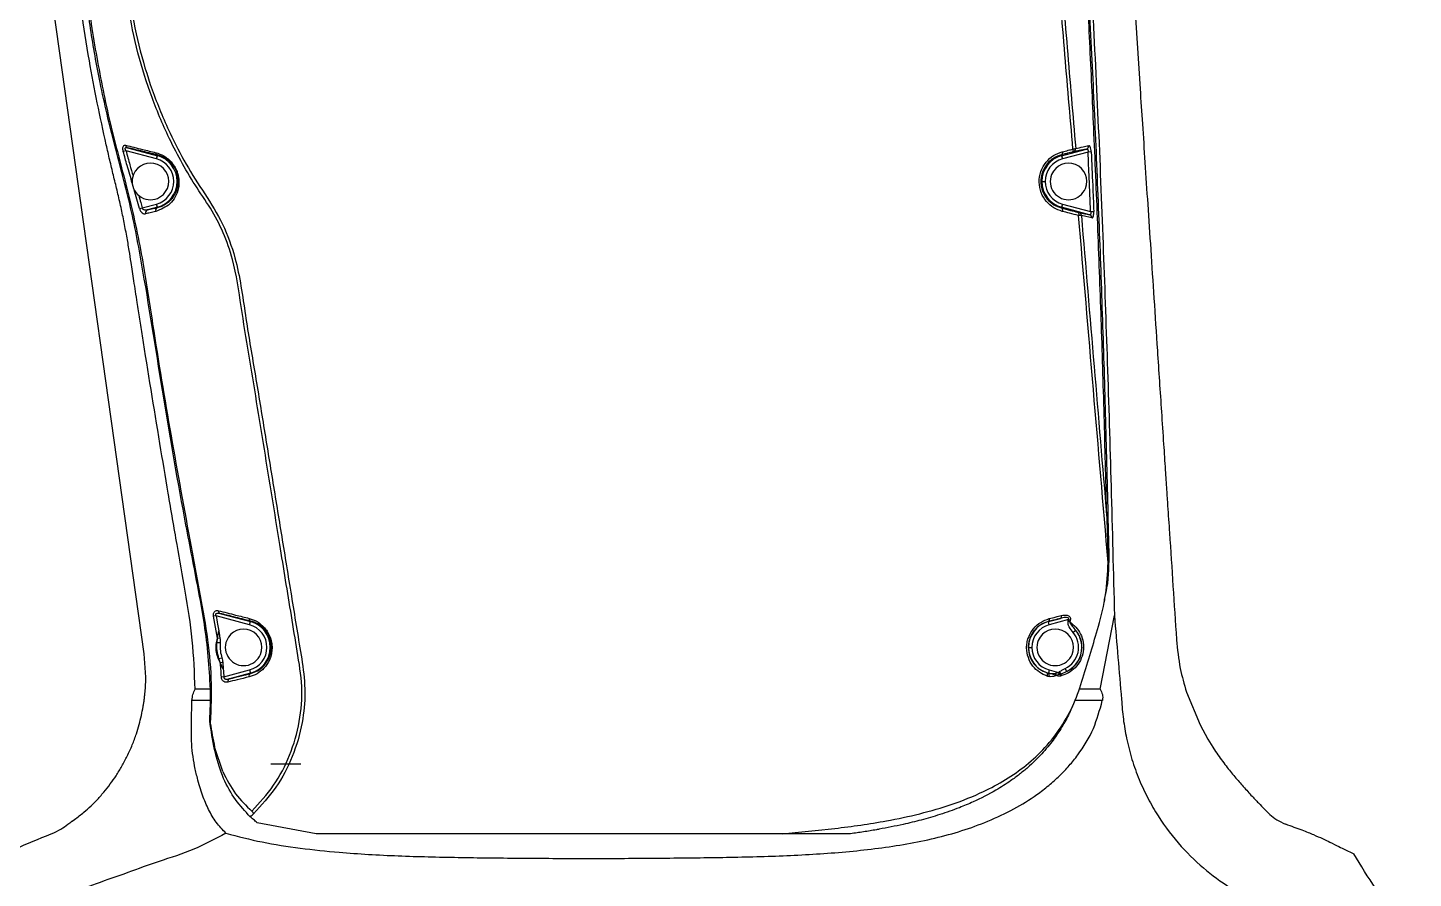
# Model space of a CAD drawing. Header units: millimetres. Extents: x -13464 to 9471, y -517 to 17126.
# Drawn here: x 6704.9 to 6913.2, y 710.4 to 838.1 of the extents above; entities that cross this region are included whole.
import ezdxf

# ---------------------------------------------------------------- set-up
doc = ezdxf.new("R2010")
doc.units = ezdxf.units.MM

msp = doc.modelspace()

# ---------------------------------------------------------------- linework, layer by layer
at = {"color": 7, "linetype": 'Continuous', "lineweight": 25}
for p, q in [((6870.19, 857.7), (6872.1, 828.96)), ((6722.39, 744.06), (6708.81, 840.73)), ((6719.67, 819.66), (6719.25, 819.55)), ((6724.25, 818.43), (6719.67, 819.66)), ((6719.89, 820.12), (6724.38, 818.92)), ((6724.25, 818.43), (6724.38, 818.92)), ((6724.41, 819.03), (6724.38, 818.92)), ((6860.27, 819.04), (6860.31, 818.92)), ((6860.31, 818.92), (6864.04, 819.92)), ((6860.31, 818.92), (6860.44, 818.43)), ((6864.28, 819.46), (6860.44, 818.43)), ((6864.75, 819.48), (6864.28, 819.46)), ((6857.34, 815.05), (6857.18, 815.05)), ((6857.34, 815.05), (6857.84, 815.05)), ((6721.69, 810.97), (6720.91, 813.77)), ((6721.69, 810.97), (6722.09, 811.08)), ((6722.09, 811.08), (6724.25, 811.66)), ((6724.38, 811.17), (6722.88, 810.77)), ((6724.38, 811.17), (6724.25, 811.66)), ((6724.39, 811.14), (6724.38, 811.17)), ((6860.28, 811.06), (6860.31, 811.17)), ((6860.44, 811.66), (6860.31, 811.17)), ((6864.5, 810.05), (6860.31, 811.17)), ((6860.44, 811.66), (6864.66, 810.52)), ((6864.66, 810.52), (6865.13, 810.54)), ((6866.73, 751.88), (6866.79, 752.25)), ((6733.79, 750.15), (6738.38, 748.92)), ((6866.09, 738.75), (6868.24, 749.83)), ((6733.2, 749.79), (6732.84, 749.72)), ((6733.41, 746.42), (6732.84, 749.72)), ((6738.25, 748.43), (6733.2, 749.79)), ((6738.25, 748.43), (6738.38, 748.92)), ((6738.4, 749), (6738.38, 748.92)), ((6858.3, 748.94), (6858.31, 748.92)), ((6858.31, 748.92), (6860.12, 749.4)), ((6858.44, 748.43), (6858.31, 748.92)), ((6861.33, 749.21), (6858.44, 748.43)), ((6861.54, 748.86), (6861.27, 748.92)), ((6861.61, 749.15), (6861.33, 749.21)), ((6733.36, 745.8), (6733.41, 746.42)), ((6733.36, 745.8), (6733.8, 745.8)), ((6733.41, 746.42), (6733.61, 747.54)), ((6733.41, 746.42), (6733.77, 746.48)), ((6862.44, 747.59), (6862.05, 747.27)), ((6877.58, 746.23), (6877.58, 746.19)), ((6722.64, 740.59), (6722.39, 744.06)), ((6855.34, 745.05), (6855.29, 745.05)), ((6855.34, 745.05), (6855.84, 745.05)), ((6863.35, 745.05), (6863.37, 745.05)), ((6733.64, 743.39), (6734.07, 743.5)), ((6733.84, 742.77), (6733.64, 743.39)), ((6733.84, 742.77), (6734.2, 742.8)), ((6734.29, 741.75), (6733.84, 742.77)), ((6734.36, 740.61), (6738.25, 741.66)), ((6738.25, 741.66), (6738.38, 741.17)), ((6858.44, 741.66), (6858.31, 741.18)), ((6858.44, 741.66), (6859.82, 741.29)), ((6861.07, 741.43), (6860.85, 741.88)), ((6734.36, 740.61), (6734, 740.59)), ((6738.38, 741.17), (6735.22, 740.33)), ((6738.4, 741.12), (6738.38, 741.17)), ((6858.31, 741.18), (6858.36, 741.17)), ((6860.04, 740.97), (6859.51, 740.85)), ((6860.04, 740.97), (6859.82, 741.29)), ((6860.18, 741.02), (6859.94, 741.37)), ((6860.23, 741.04), (6859.98, 741.4)), ((6860.18, 741.02), (6860.04, 740.97)), ((6861.07, 741.43), (6860.23, 741.04)), ((6732.5, 738.75), (6730.06, 738.75)), ((6866.09, 738.75), (6862.92, 738.75)), ((6879.08, 738.32), (6881.12, 733.39)), ((6732.31, 737.09), (6729.58, 737.09)), ((6732.31, 737.05), (6729.58, 737.05)), ((6866.42, 737.05), (6862.31, 737.05)), ((6866.43, 737.09), (6862.33, 737.09)), ((6881.12, 733.39), (6882.28, 731.27)), ((6882.28, 731.27), (6883.03, 730.05)), ((6732.99, 730.09), (6732.99, 730.09)), ((6734.2, 726.38), (6732.99, 730.09)), ((6732.99, 730.09), (6732.99, 730.09)), ((6883.03, 730.05), (6883.45, 729.42)), ((6711.54, 718.92), (6711.58, 718.94)), ((6711.58, 718.94), (6711.92, 719.19)), ((6738.35, 719.6), (6738.03, 719.91)), ((6748.24, 717.05), (6739.4, 718.7)), ((6708.4, 717.03), (6708.57, 717.1))]:
    msp.add_line(p, q, dxfattribs=at)
at = {"color": 7, "linetype": 'Continuous', "lineweight": 25, "flags": 128}
for points in [[(6860.41, 819.5), (6860.42, 819.42), (6860.42, 819.34), (6860.41, 819.26), (6860.4, 819.19), (6860.38, 819.14), (6860.35, 819.09), (6860.31, 819.06), (6860.27, 819.04)], [(6862.01, 819.91), (6862.01, 819.83), (6862.02, 819.75), (6862.01, 819.67), (6861.99, 819.6), (6861.97, 819.55), (6861.94, 819.5), (6861.91, 819.47), (6861.87, 819.45)], [(6860.28, 811.06), (6860.32, 811.04), (6860.36, 811), (6860.39, 810.95), (6860.41, 810.88), (6860.43, 810.81), (6860.43, 810.73), (6860.43, 810.64), (6860.41, 810.55)], [(6862.71, 810.44), (6862.76, 810.42), (6862.8, 810.38), (6862.83, 810.33), (6862.85, 810.26), (6862.87, 810.19), (6862.87, 810.1), (6862.87, 810.02), (6862.85, 809.93)], [(6864.85, 809.58), (6863.96, 809.77), (6863.27, 809.92)], [(6860.26, 749.82), (6860.26, 749.75), (6860.26, 749.67), (6860.25, 749.6), (6860.24, 749.54), (6860.22, 749.49), (6860.19, 749.45), (6860.15, 749.42), (6860.12, 749.4)], [(6858.44, 749.36), (6858.44, 749.28), (6858.44, 749.21), (6858.43, 749.14), (6858.42, 749.08), (6858.4, 749.03), (6858.37, 748.98), (6858.34, 748.95), (6858.3, 748.94)], [(6861.27, 748.92), (6861.29, 749.01), (6861.31, 749.09)], [(6861.31, 749.09), (6861.32, 749.16), (6861.33, 749.21)], [(6858.15, 740.72), (6858.18, 740.81), (6858.19, 740.9), (6858.19, 740.98), (6858.18, 741.06), (6858.16, 741.13), (6858.13, 741.18), (6858.1, 741.22), (6858.05, 741.25)], [(6866.42, 737.05), (6866.43, 737.07), (6866.43, 737.09)]]:
    msp.add_lwpolyline(points, dxfattribs=at)
at = {"color": 7, "linetype": 'Continuous', "lineweight": 25}
for centre, radius, start, end in [((6720.02, 820.52), 0.423, 184.2155, 251.4234), ((6724.54, 819.43), 0.416, 187.5431, 251.7351), ((6723.34, 815.05), 4.01, 285, 75), ((6861.34, 815.05), 4.01, 105, 180), ((6861.93, 819.96), 0.484, 286.561, 4.977), ((6863.9, 820.38), 0.484, 286.5623, 4.7682), ((6723.34, 815.05), 2.75, 337.4773, 157.4773), ((6723.34, 815.05), 3.51, 285, 75), ((6861.34, 815.05), 3.51, 105, 180), ((6861.34, 815.05), 2.75, 337.4773, 157.4773), ((6723.34, 815.05), 2.75, 157.4773, 337.4773), ((6861.34, 815.05), 4.01, 180, 255), ((6861.34, 815.05), 3.51, 180, 255), ((6861.34, 815.05), 2.75, 157.4773, 337.4773), ((6723.05, 810.34), 0.466, 111.9618, 199.1316), ((6724.57, 810.7), 0.469, 111.8869, 200.0783), ((6862.79, 809.92), 0.481, 359.9635, 73.6058), ((6864.37, 809.59), 0.481, 359.7949, 73.5973), ((6733.95, 750.51), 0.397, 173.5464, 247.0199), ((6737.34, 745.05), 2.75, 337.4773, 157.4773), ((6738.56, 749.37), 0.398, 174.7028, 247.5467), ((6737.34, 745.05), 3.51, 285, 75), ((6737.34, 745.05), 4.01, 285, 75), ((6859.34, 745.05), 4.01, 105, 180), ((6859.34, 745.05), 3.51, 105, 180), ((6859.34, 745.05), 2.75, 337.4773, 157.4773), ((6737.34, 745.05), 2.75, 157.4773, 337.4773), ((6859.34, 745.05), 2.75, 157.4773, 337.4773), ((6859.34, 745.05), 3.51, 295.4539, 39.4429), ((6859.34, 745.05), 4.01, 0, 39.4429), ((6859.34, 745.05), 4.01, 180, 251.1782), ((6859.34, 745.05), 3.51, 180, 255), ((6859.34, 745.05), 4.01, 295.4539, 0), ((6735.4, 739.94), 0.427, 115.2955, 195.3142), ((6738.58, 740.72), 0.433, 115.1026, 196.002), ((6857.91, 740.79), 0.558, 344.9092, 44.1829), ((6858.44, 740.37), 1.17, 24.152, 42.3181), ((6860.81, 740.79), 0.673, 160.2861, 184.8205), ((6860.84, 740.84), 0.64, 161.5013, 187.9345)]:
    msp.add_arc(centre, radius, start, end, dxfattribs=at)
for points, knots in [([(6730.06, 738.75), (6729.96, 741.22), (6729.77, 746.16), (6728.59, 753.39), (6727.28, 760.73), (6726.02, 768.12), (6724.27, 778.58), (6722.85, 787.3), (6721.74, 794.37), (6721.31, 797.12), (6720.87, 799.96), (6720.47, 802.56), (6720.13, 804.8), (6719.77, 806.89), (6719.34, 809.14), (6718.86, 811.44), (6718.33, 813.72), (6717.76, 815.99), (6717.22, 818.27), (6716.39, 821.88), (6715.32, 826.85), (6714.06, 833.6), (6712.89, 840.77), (6712.2, 848.37), (6712.23, 856.73), (6713.18, 865.81), (6715.37, 875.47), (6718.73, 884.8), (6723.23, 893.61), (6728.84, 901.79), (6735.47, 909.15), (6742.99, 915.6), (6751.3, 921.04), (6759.57, 925.02), (6767.53, 927.79), (6774.85, 929.54), (6782.14, 930.61), (6786.95, 930.74), (6789.34, 930.81)], [0, 0, 0, 0, 0.031211, 0.062511, 0.092378, 0.125381, 0.157311, 0.226341, 0.237037, 0.247692, 0.261557, 0.273352, 0.280911, 0.2902, 0.30009, 0.309881, 0.319898, 0.329603, 0.3395, 0.34943, 0.376516, 0.403688, 0.436118, 0.468373, 0.499903, 0.541687, 0.583434, 0.624773, 0.666569, 0.708173, 0.749659, 0.791361, 0.833084, 0.874778, 0.907003, 0.939315, 0.969728, 1, 1, 1, 1]), ([(6732.32, 739.46), (6732.23, 741.07), (6731.95, 745.91), (6730.54, 753.89), (6728.03, 766.56), (6725.28, 782.47), (6722.82, 798.41), (6720.5, 811.12), (6717.9, 820.45), (6715.8, 829.41), (6714.26, 837.99), (6713.34, 845.82), (6713.16, 853.34), (6713.58, 860.43), (6714.56, 867.4), (6716.24, 874.81), (6718.84, 882.62), (6722.55, 890.64), (6726.74, 897.51), (6731.14, 903.27), (6735.43, 907.99), (6740.07, 912.29), (6745.57, 916.59), (6752.09, 920.73), (6759.67, 924.43), (6766.88, 927.01), (6773.54, 928.69), (6779.59, 929.74), (6785.75, 930.25), (6789.91, 930.27), (6791.99, 930.29)], [0, 0, 0, 0, 0.020301, 0.060961, 0.101666, 0.182834, 0.264002, 0.304616, 0.345211, 0.385788, 0.420347, 0.45488, 0.484869, 0.51486, 0.5441, 0.573338, 0.610308, 0.647393, 0.68435, 0.711343, 0.738335, 0.764568, 0.790801, 0.826076, 0.861464, 0.896743, 0.922238, 0.947734, 0.973857, 1, 1, 1, 1]), ([(6789.34, 930.07), (6786.01, 929.94), (6779.34, 929.68), (6769.49, 927.63), (6760.79, 924.69), (6753.24, 921.1), (6746.82, 917.2), (6740.81, 912.68), (6734.66, 907.02), (6728.68, 900.03), (6723.24, 891.6), (6718.95, 882.52), (6715.87, 872.96), (6713.98, 863.1), (6713.26, 853.07), (6713.71, 843.02), (6715.31, 833.07), (6717.32, 823.19), (6720.04, 813.46), (6722.19, 803.58), (6724.78, 785.72), (6727.81, 769.09), (6730.64, 753.59), (6731.89, 747.03), (6732.6, 740.36), (6732.42, 735.9), (6732.33, 733.67)], [0, 0, 0, 0, 0.041494, 0.082832, 0.124511, 0.155509, 0.186529, 0.217764, 0.248929, 0.290219, 0.331852, 0.37326, 0.41473, 0.456411, 0.497813, 0.539489, 0.581225, 0.622974, 0.664831, 0.706735, 0.748604, 0.889255, 0.916889, 0.944541, 0.972297, 1, 1, 1, 1]), ([(6789.34, 930.81), (6792.39, 930.7), (6798.56, 930.48), (6807.76, 928.7), (6816.72, 925.85), (6825.23, 921.88), (6833.14, 916.91), (6840.35, 910.97), (6846.75, 904.19), (6852.25, 896.64), (6856.75, 888.46), (6860.22, 879.79), (6862.67, 870.78), (6864.46, 858.45), (6864.82, 842.89), (6865.81, 824.29), (6866.53, 805.93), (6867.19, 787.58), (6867.76, 768.96), (6868.08, 756.29), (6868.24, 749.83)], [0, 0, 0, 0, 0.0408848, 0.0826816, 0.1252499, 0.1667503, 0.208404, 0.2501737, 0.2916965, 0.333263, 0.375114, 0.4166323, 0.4583049, 0.5001477, 0.5833843, 0.6669249, 0.7500584, 0.8299835, 0.9132968, 1, 1, 1, 1]), ([(6791.99, 930.28), (6794.18, 930.14), (6798.55, 929.87), (6805.05, 928.74), (6811.43, 927.07), (6818.33, 924.58), (6825.6, 921.07), (6833.01, 916.32), (6839.78, 910.72), (6845.84, 904.36), (6851.09, 897.3), (6855.45, 889.67), (6858.91, 881.6), (6861.45, 873.18), (6863.48, 862.48), (6864, 849.38), (6864.82, 834.39), (6865.49, 819.38), (6866.09, 804.5), (6866.6, 789.51), (6867.04, 774.5), (6867.27, 764.49), (6867.38, 759.48)], [0, 0, 0, 0, 0.031265, 0.062445, 0.09377, 0.125244, 0.166817, 0.208551, 0.250402, 0.291874, 0.333513, 0.375399, 0.416917, 0.458494, 0.500478, 0.571825, 0.644945, 0.714657, 0.785918, 0.857248, 0.928557, 1, 1, 1, 1]), ([(6867.08, 764.75), (6866.97, 769.48), (6866.74, 779.05), (6866.3, 793.37), (6865.78, 807.81), (6865.29, 819.52), (6864.89, 828.65), (6864.58, 835.05), (6864.28, 841.43), (6864, 846.92), (6863.73, 851.68), (6863.51, 855.64), (6863.3, 859.65), (6862.9, 863.57), (6862.36, 867.25), (6861.69, 870.73), (6860.88, 874.19), (6859.9, 877.66), (6858.8, 880.97), (6857.57, 884.2), (6856.05, 887.71), (6853.83, 892.18), (6850.9, 897.1), (6847.17, 902.3), (6843.08, 907.06), (6838.02, 912.01), (6831.92, 916.87), (6824.68, 921.36), (6818.41, 924.3), (6813.49, 926.13), (6810.02, 927.23), (6806.46, 928.17), (6802.87, 928.93), (6799.31, 929.49), (6795.7, 929.9), (6793.27, 930.03), (6791.99, 930.1)], [0, 0, 0, 0, 0.069316, 0.140087, 0.209826, 0.280829, 0.311578, 0.343758, 0.374494, 0.40517, 0.424191, 0.444297, 0.463219, 0.483037, 0.501941, 0.517652, 0.534978, 0.553894, 0.570487, 0.585908, 0.604526, 0.626424, 0.658949, 0.688298, 0.719957, 0.750723, 0.791812, 0.83388, 0.875225, 0.89294, 0.910694, 0.928455, 0.946788, 0.964423, 0.981179, 1, 1, 1, 1]), ([(6738.58, 720.45), (6739.72, 721.69), (6741.99, 724.16), (6744.42, 728.79), (6745.88, 733.84), (6746.3, 739.18), (6745.38, 744.49), (6744.53, 749.81), (6743.65, 755.17), (6742.69, 761.11), (6741.63, 767.66), (6740.46, 774.8), (6739.3, 781.95), (6738.15, 789.1), (6736.93, 796.22), (6736.1, 802.43), (6734.36, 807.37), (6732.41, 811.1), (6729.99, 814.49), (6727.86, 818.15), (6725.51, 822.76), (6723.17, 828.42), (6721.13, 835.21), (6719.79, 842.2), (6719.15, 849.3), (6719.23, 856.43), (6720.03, 863.52), (6721.56, 870.46), (6723.71, 877.22), (6725.69, 881.45), (6726.67, 883.57)], [0, 0, 0, 0, 0.031328, 0.062434, 0.093536, 0.124619, 0.15579, 0.187378, 0.21897, 0.250563, 0.292685, 0.334807, 0.376929, 0.419056, 0.461192, 0.503036, 0.527793, 0.552177, 0.577093, 0.602233, 0.62731, 0.668941, 0.710277, 0.75175, 0.793336, 0.834541, 0.875862, 0.917506, 0.958764, 1, 1, 1, 1]), ([(6727.14, 883.48), (6726.14, 881.38), (6724.15, 877.2), (6721.98, 870.51), (6720.43, 863.62), (6719.6, 856.58), (6719.51, 849.5), (6720.14, 842.44), (6721.48, 835.5), (6723.5, 828.75), (6725.97, 822.81), (6728.63, 817.6), (6731.5, 813.2), (6734.33, 808.7), (6736.57, 802.55), (6737.55, 794.96), (6739.04, 786.38), (6740.43, 777.79), (6741.84, 769.2), (6743.02, 761.99), (6743.97, 756.16), (6744.7, 751.69), (6745.41, 747.22), (6746.2, 742.77), (6746.71, 738.25), (6746.23, 733.45), (6744.81, 728.58), (6742.33, 723.86), (6740.01, 721.33), (6738.84, 720.06)], [0, 0, 0, 0, 0.040857, 0.081738, 0.123011, 0.163968, 0.204803, 0.246014, 0.287127, 0.328095, 0.369364, 0.400446, 0.431644, 0.46276, 0.494176, 0.544752, 0.595284, 0.645804, 0.696317, 0.746827, 0.773134, 0.799439, 0.825741, 0.85204, 0.878354, 0.904775, 0.936451, 0.968121, 1, 1, 1, 1]), ([(6862.01, 819.91), (6861.79, 822.43), (6861.36, 827.46), (6860.72, 835.02), (6860.09, 842.59), (6859.44, 850.17), (6858.88, 857.76), (6857.92, 865.3), (6856.1, 872.63), (6854.27, 877.25), (6853.35, 879.56)], [0, 0, 0, 0, 0.125354, 0.25068, 0.375982, 0.501293, 0.626635, 0.751983, 0.876229, 1, 1, 1, 1]), ([(6853.75, 879.82), (6854.67, 877.49), (6856.5, 872.82), (6858.33, 865.42), (6859.29, 857.84), (6859.85, 850.23), (6860.51, 842.66), (6861.14, 835.1), (6861.78, 827.55), (6862.2, 822.52), (6862.42, 820)], [0, 0, 0, 0, 0.1245614, 0.2496142, 0.3757341, 0.5006272, 0.6254603, 0.7502769, 0.8751222, 1, 1, 1, 1]), ([(6872.1, 828.96), (6872.21, 827.2), (6872.46, 823.52), (6872.84, 817.75), (6873.25, 811.45), (6873.71, 804.64), (6874.19, 797.31), (6874.73, 789.19), (6875.21, 781.89), (6875.61, 775.9), (6875.87, 771.99), (6876.07, 768.91), (6876.28, 765.76), (6876.78, 758.26), (6877.22, 751.56), (6877.58, 746.23)], [0, 0, 0, 0, 0.063614, 0.13347, 0.209569, 0.29191, 0.380493, 0.475318, 0.586615, 0.645182, 0.69241, 0.728297, 0.757118, 0.806395, 1, 1, 1, 1]), ([(6719.25, 819.55), (6719.23, 819.65), (6719.18, 819.85), (6719.19, 820.14), (6719.26, 820.38), (6719.41, 820.51), (6719.53, 820.5), (6719.6, 820.49)], [0, 0, 0, 0, 0.186852, 0.37289, 0.558725, 0.77896, 1, 1, 1, 1]), ([(6720.61, 814.77), (6720.35, 815.66), (6719.88, 817.25), (6719.44, 818.85), (6719.25, 819.55)], [0, 0, 0, 0, 0.560001, 1, 1, 1, 1]), ([(6719.67, 819.66), (6719.64, 819.7), (6719.6, 819.77), (6719.55, 819.88), (6719.54, 819.97), (6719.55, 820.02), (6719.56, 820.07), (6719.61, 820.12), (6719.72, 820.15), (6719.82, 820.13), (6719.89, 820.12)], [0, 0, 0, 0, 0.142988, 0.262655, 0.377153, 0.430759, 0.483945, 0.593039, 0.720007, 1, 1, 1, 1]), ([(6719.6, 820.49), (6720.44, 820.28), (6721.95, 819.91), (6723.47, 819.54), (6724.13, 819.37)], [0, 0, 0, 0, 0.56, 1, 1, 1, 1]), ([(6719.67, 819.66), (6719.86, 818.95), (6720.2, 817.69), (6720.56, 816.43), (6720.72, 815.87)], [0, 0, 0, 0, 0.560001, 1, 1, 1, 1]), ([(6724.41, 819.03), (6723.57, 819.24), (6722.06, 819.6), (6720.55, 819.96), (6719.89, 820.12)], [0, 0, 0, 0, 0.56, 1, 1, 1, 1]), ([(6724.13, 819.37), (6724.53, 819.25), (6725.13, 819.05), (6725.98, 818.47), (6726.51, 817.95), (6726.91, 817.4), (6727.17, 816.93), (6727.39, 816.41), (6727.58, 815.72), (6727.66, 814.9), (6727.54, 813.79), (6727.11, 812.68), (6726.04, 811.29), (6724.89, 810.84), (6724.13, 810.54)], [0, 0, 0, 0, 0.125129, 0.188281, 0.251407, 0.282967, 0.314684, 0.346438, 0.37811, 0.440963, 0.503524, 0.627834, 0.752004, 1, 1, 1, 1]), ([(6724.39, 811.14), (6724.4, 811.14), (6724.5, 811.16), (6724.77, 811.24), (6725.19, 811.4), (6725.63, 811.65), (6725.99, 811.91), (6726.36, 812.23), (6726.73, 812.66), (6727.07, 813.21), (6727.3, 813.73), (6727.47, 814.32), (6727.54, 814.9), (6727.51, 815.47), (6727.45, 815.9), (6727.34, 816.36), (6727.15, 816.83), (6726.9, 817.28), (6726.55, 817.77), (6726.17, 818.14), (6725.79, 818.43), (6725.21, 818.79), (6724.76, 818.93), (6724.41, 819.03)], [0, 0, 0, 0, 0.003859, 0.035616, 0.097674, 0.161018, 0.208788, 0.249231, 0.327847, 0.395643, 0.45266, 0.498987, 0.568272, 0.597751, 0.624276, 0.655671, 0.685862, 0.716675, 0.749834, 0.806061, 0.838965, 0.875326, 1, 1, 1, 1]), ([(6860.41, 810.55), (6859.97, 810.7), (6859.09, 811.01), (6857.97, 811.99), (6857.16, 813.32), (6856.83, 814.93), (6857.1, 816.58), (6857.9, 817.99), (6859.05, 819.02), (6859.96, 819.34), (6860.41, 819.5)], [0, 0, 0, 0, 0.124372, 0.249389, 0.374269, 0.498961, 0.623822, 0.749047, 0.874513, 1, 1, 1, 1]), ([(6860.27, 819.04), (6859.88, 818.9), (6859.1, 818.63), (6858.08, 817.74), (6857.48, 816.71), (6857.22, 815.77), (6857.19, 815.29), (6857.18, 815.05)], [0, 0, 0, 0, 0.250137, 0.500235, 0.749848, 0.8754, 1, 1, 1, 1]), ([(6861.87, 819.45), (6861.57, 819.37), (6861.04, 819.24), (6860.51, 819.1), (6860.27, 819.04)], [0, 0, 0, 0, 0.559999, 1, 1, 1, 1]), ([(6860.41, 819.5), (6860.71, 819.58), (6861.24, 819.71), (6861.77, 819.85), (6862.01, 819.91)], [0, 0, 0, 0, 0.56, 1, 1, 1, 1]), ([(6862.07, 819.5), (6862.05, 819.49), (6862, 819.48), (6861.91, 819.46), (6861.87, 819.45)], [0, 0, 0, 0, 0.559071, 1, 1, 1, 1]), ([(6862.01, 819.91), (6862.1, 819.93), (6862.28, 819.97), (6862.37, 819.99), (6862.42, 820)], [0, 0, 0, 0, 0.49981, 1, 1, 1, 1]), ([(6864.04, 819.92), (6863.67, 819.84), (6863.02, 819.7), (6862.36, 819.56), (6862.07, 819.5)], [0, 0, 0, 0, 0.56, 1, 1, 1, 1]), ([(6862.42, 820), (6862.78, 820.08), (6863.44, 820.22), (6864.1, 820.36), (6864.38, 820.42)], [0, 0, 0, 0, 0.56, 1, 1, 1, 1]), ([(6864.04, 819.92), (6864.08, 819.92), (6864.14, 819.93), (6864.2, 819.88), (6864.24, 819.82), (6864.27, 819.75), (6864.29, 819.66), (6864.29, 819.57), (6864.28, 819.5), (6864.28, 819.46)], [0, 0, 0, 0, 0.264558, 0.393034, 0.51279, 0.632802, 0.752459, 0.872136, 1, 1, 1, 1]), ([(6864.66, 810.52), (6864.59, 812.19), (6864.47, 815.17), (6864.34, 818.15), (6864.28, 819.46)], [0, 0, 0, 0, 0.56, 1, 1, 1, 1]), ([(6864.75, 819.48), (6864.74, 819.63), (6864.72, 819.93), (6864.61, 820.24), (6864.5, 820.41), (6864.42, 820.42), (6864.38, 820.42)], [0, 0, 0, 0, 0.280093, 0.559122, 0.77941, 1, 1, 1, 1]), ([(6864.75, 819.48), (6864.83, 817.82), (6864.96, 814.84), (6865.08, 811.86), (6865.13, 810.54)], [0, 0, 0, 0, 0.56, 1, 1, 1, 1]), ([(6857.18, 815.05), (6857.19, 814.8), (6857.22, 814.3), (6857.49, 813.36), (6858.1, 812.35), (6859.1, 811.47), (6859.89, 811.2), (6860.28, 811.06)], [0, 0, 0, 0, 0.123206, 0.2507448, 0.5006204, 0.7509074, 1, 1, 1, 1]), ([(6721.59, 812.93), (6721.69, 812.58), (6721.86, 811.97), (6722.02, 811.35), (6722.09, 811.08)], [0, 0, 0, 0, 0.55996, 1, 1, 1, 1]), ([(6721.69, 810.97), (6721.72, 810.91), (6721.76, 810.77), (6721.86, 810.59), (6721.97, 810.43), (6722.14, 810.28), (6722.36, 810.16), (6722.53, 810.18), (6722.61, 810.19)], [0, 0, 0, 0, 0.124899, 0.249672, 0.375241, 0.501012, 0.750654, 1, 1, 1, 1]), ([(6722.88, 810.77), (6722.8, 810.76), (6722.64, 810.73), (6722.44, 810.76), (6722.29, 810.82), (6722.2, 810.89), (6722.13, 810.97), (6722.1, 811.04), (6722.09, 811.08)], [0, 0, 0, 0, 0.2821487, 0.5503148, 0.6803771, 0.7915014, 0.9000857, 1, 1, 1, 1]), ([(6724.13, 810.54), (6723.85, 810.47), (6723.34, 810.36), (6722.84, 810.24), (6722.61, 810.19)], [0, 0, 0, 0, 0.56, 1, 1, 1, 1]), ([(6722.88, 810.77), (6723.16, 810.84), (6723.67, 810.96), (6724.17, 811.08), (6724.39, 811.14)], [0, 0, 0, 0, 0.56, 1, 1, 1, 1]), ([(6860.28, 811.06), (6860.73, 810.94), (6861.55, 810.73), (6862.36, 810.53), (6862.71, 810.44)], [0, 0, 0, 0, 0.559998, 1, 1, 1, 1]), ([(6862.85, 809.93), (6862.4, 810.04), (6861.59, 810.25), (6860.77, 810.46), (6860.41, 810.55)], [0, 0, 0, 0, 0.559999, 1, 1, 1, 1]), ([(6862.71, 810.44), (6862.76, 810.42), (6862.86, 810.4), (6862.9, 810.39), (6862.92, 810.39)], [0, 0, 0, 0, 0.559592, 1, 1, 1, 1]), ([(6862.92, 810.39), (6863.22, 810.32), (6863.75, 810.21), (6864.27, 810.1), (6864.5, 810.05)], [0, 0, 0, 0, 0.56, 1, 1, 1, 1]), ([(6864.66, 810.52), (6864.67, 810.49), (6864.69, 810.42), (6864.7, 810.32), (6864.7, 810.23), (6864.69, 810.15), (6864.66, 810.09), (6864.62, 810.06), (6864.56, 810.04), (6864.52, 810.05), (6864.5, 810.05)], [0, 0, 0, 0, 0.134626, 0.256742, 0.37879, 0.496584, 0.614579, 0.738786, 0.862562, 1, 1, 1, 1]), ([(6864.85, 809.58), (6864.9, 809.59), (6864.99, 809.61), (6865.09, 809.86), (6865.14, 810.2), (6865.13, 810.43), (6865.13, 810.54)], [0, 0, 0, 0, 0.2801879, 0.559183, 0.7793436, 1, 1, 1, 1]), ([(6867.29, 757.81), (6866.56, 766.45), (6865.08, 783.73), (6863.6, 801.19), (6862.85, 809.93)], [0, 0, 0, 0, 0.499844, 1, 1, 1, 1]), ([(6863.27, 809.92), (6863.23, 809.92), (6863.14, 809.91), (6862.96, 809.92), (6862.85, 809.93)], [0, 0, 0, 0, 0.438754, 1, 1, 1, 1]), ([(6863.27, 809.92), (6863.91, 802.36), (6865.19, 787.24), (6866.45, 772.24), (6867.08, 764.75)], [0, 0, 0, 0, 0.500098, 1, 1, 1, 1]), ([(6867.08, 764.75), (6867.11, 763.77), (6867.17, 761.8), (6867.24, 759.85), (6867.27, 758.88)], [0, 0, 0, 0, 0.500114, 1, 1, 1, 1]), ([(6867.38, 759.48), (6867.38, 757.63), (6867.39, 755.2), (6866.84, 752.83), (6866.71, 752.26)], [0, 0, 0, 0, 0.758201, 1, 1, 1, 1]), ([(6867.27, 758.88), (6867.29, 758.99), (6867.33, 759.19), (6867.37, 759.39), (6867.38, 759.48)], [0, 0, 0, 0, 0.56, 1, 1, 1, 1]), ([(6867.29, 757.81), (6867.29, 758.01), (6867.29, 758.37), (6867.28, 758.72), (6867.27, 758.88)], [0, 0, 0, 0, 0.559994, 1, 1, 1, 1]), ([(6865.85, 748.21), (6866.26, 749.79), (6867.09, 752.95), (6867.22, 756.19), (6867.29, 757.81)], [0, 0, 0, 0, 0.5, 1, 1, 1, 1]), ([(6732.84, 749.72), (6732.82, 749.79), (6732.8, 749.93), (6732.82, 750.14), (6732.89, 750.32), (6733.03, 750.5), (6733.26, 750.6), (6733.45, 750.57), (6733.55, 750.56)], [0, 0, 0, 0, 0.125695, 0.250195, 0.37519, 0.500763, 0.749847, 1, 1, 1, 1]), ([(6733.2, 749.79), (6733.18, 749.83), (6733.15, 749.88), (6733.14, 749.96), (6733.14, 750.01), (6733.16, 750.06), (6733.19, 750.12), (6733.3, 750.19), (6733.52, 750.21), (6733.7, 750.17), (6733.79, 750.15)], [0, 0, 0, 0, 0.121319, 0.173215, 0.221441, 0.269813, 0.320102, 0.434699, 0.699494, 1, 1, 1, 1]), ([(6733.55, 750.56), (6734.42, 750.34), (6735.96, 749.95), (6737.49, 749.57), (6738.16, 749.41)], [0, 0, 0, 0, 0.56, 1, 1, 1, 1]), ([(6738.4, 749), (6737.55, 749.21), (6736.02, 749.59), (6734.47, 749.98), (6733.79, 750.15)], [0, 0, 0, 0, 0.559999, 1, 1, 1, 1]), ([(6858.44, 749.36), (6858.78, 749.45), (6859.39, 749.6), (6859.99, 749.76), (6860.26, 749.82)], [0, 0, 0, 0, 0.56, 1, 1, 1, 1]), ([(6860.26, 749.82), (6860.56, 749.88), (6860.93, 749.95), (6861.35, 749.79), (6861.53, 749.65), (6861.64, 749.42), (6861.62, 749.24), (6861.61, 749.15)], [0, 0, 0, 0, 0.498327, 0.623804, 0.74952, 0.874591, 1, 1, 1, 1]), ([(6868.24, 749.83), (6868.42, 747.73), (6868.78, 743.52), (6869.13, 739.32), (6869.31, 737.22)], [0, 0, 0, 0, 0.4989928, 1, 1, 1, 1]), ([(6733.2, 749.79), (6733.28, 749.37), (6733.43, 748.62), (6733.55, 747.87), (6733.61, 747.54)], [0, 0, 0, 0, 0.560016, 1, 1, 1, 1]), ([(6738.16, 749.41), (6738.57, 749.27), (6739.38, 749), (6740.35, 748.21), (6741.01, 747.31), (6741.39, 746.49), (6741.61, 745.58), (6741.63, 744.68), (6741.5, 743.84), (6741.14, 742.85), (6740.44, 741.85), (6739.38, 741.01), (6738.57, 740.74), (6738.17, 740.61)], [0, 0, 0, 0, 0.125164, 0.250601, 0.313516, 0.376492, 0.439444, 0.502288, 0.5645, 0.626524, 0.750567, 0.875065, 1, 1, 1, 1]), ([(6738.4, 741.12), (6738.75, 741.23), (6739.46, 741.47), (6740.43, 742.23), (6741.18, 743.31), (6741.51, 744.53), (6741.49, 745.58), (6741.29, 746.41), (6740.94, 747.16), (6740.34, 747.96), (6739.47, 748.65), (6738.76, 748.89), (6738.4, 749)], [0, 0, 0, 0, 0.124973, 0.249856, 0.389183, 0.499247, 0.563439, 0.624546, 0.683849, 0.749957, 0.875049, 1, 1, 1, 1]), ([(6818.28, 717.05), (6820.93, 717.29), (6826.25, 717.78), (6833.14, 718.77), (6839.01, 720), (6843.9, 721.41), (6848.18, 723.13), (6851.9, 725.11), (6855.02, 727.29), (6857.87, 729.92), (6860.3, 733.03), (6862.25, 736.56), (6863.53, 740.43), (6864.69, 744.32), (6865.46, 746.91), (6865.85, 748.21)], [0, 0, 0, 0, 0.124706, 0.24973, 0.332746, 0.415977, 0.499764, 0.562239, 0.625082, 0.687745, 0.750289, 0.813017, 0.875171, 0.937586, 1, 1, 1, 1]), ([(6858.15, 740.72), (6857.75, 740.89), (6856.94, 741.23), (6855.94, 742.19), (6855.23, 743.46), (6855, 744.72), (6855.09, 745.75), (6855.35, 746.76), (6856, 747.9), (6857.13, 748.9), (6858, 749.2), (6858.44, 749.36)], [0, 0, 0, 0, 0.124564, 0.249595, 0.374396, 0.498789, 0.561073, 0.623894, 0.74876, 0.874066, 1, 1, 1, 1]), ([(6858.3, 748.94), (6857.92, 748.8), (6857.16, 748.54), (6856.32, 747.8), (6855.8, 747.05), (6855.51, 746.42), (6855.33, 745.74), (6855.3, 745.28), (6855.29, 745.05)], [0, 0, 0, 0, 0.250663, 0.500256, 0.627272, 0.750412, 0.874519, 1, 1, 1, 1]), ([(6860.12, 749.4), (6859.78, 749.32), (6859.18, 749.16), (6858.57, 749), (6858.3, 748.94)], [0, 0, 0, 0, 0.559999, 1, 1, 1, 1]), ([(6861.33, 749.21), (6861.35, 749.24), (6861.37, 749.29), (6861.38, 749.35), (6861.37, 749.39), (6861.35, 749.43), (6861.3, 749.47), (6861.14, 749.54), (6860.73, 749.54), (6860.36, 749.46), (6860.12, 749.4)], [0, 0, 0, 0, 0.066149, 0.093975, 0.120482, 0.147771, 0.177779, 0.251163, 0.500628, 1, 1, 1, 1]), ([(6861.54, 748.86), (6861.86, 748.62), (6862.49, 748.14), (6863.19, 747.09), (6863.6, 745.83), (6863.61, 744.41), (6863.18, 743.05), (6862.38, 741.94), (6861.36, 741.14), (6860.59, 740.88), (6860.2, 740.75)], [0, 0, 0, 0, 0.124176, 0.24908, 0.374207, 0.499013, 0.624093, 0.749386, 0.874717, 1, 1, 1, 1]), ([(6862.05, 747.27), (6861.84, 747.55), (6861.54, 747.93), (6861.26, 748.5), (6861.27, 748.78), (6861.27, 748.92)], [0, 0, 0, 0, 0.560156, 0.779296, 1, 1, 1, 1]), ([(6861.31, 749.09), (6861.35, 749.05), (6861.44, 748.97), (6861.51, 748.89), (6861.54, 748.86)], [0, 0, 0, 0, 0.522034, 1, 1, 1, 1]), ([(6861.61, 749.15), (6861.6, 749.1), (6861.58, 749), (6861.55, 748.9), (6861.54, 748.86)], [0, 0, 0, 0, 0.56, 1, 1, 1, 1]), ([(6861.54, 748.86), (6861.55, 748.81), (6861.57, 748.7), (6861.69, 748.5), (6861.98, 748.12), (6862.25, 747.81), (6862.44, 747.59)], [0, 0, 0, 0, 0.091405, 0.200255, 0.446258, 1, 1, 1, 1]), ([(6733.84, 742.77), (6733.7, 743.04), (6733.42, 743.58), (6733.2, 744.54), (6733.18, 745.54), (6733.34, 746.13), (6733.41, 746.42)], [0, 0, 0, 0, 0.249351, 0.498421, 0.748367, 1, 1, 1, 1]), ([(6733.64, 743.39), (6733.52, 743.79), (6733.28, 744.57), (6733.33, 745.39), (6733.36, 745.8)], [0, 0, 0, 0, 0.5003, 1, 1, 1, 1]), ([(6733.61, 747.54), (6733.64, 747.34), (6733.7, 746.99), (6733.75, 746.63), (6733.77, 746.48)], [0, 0, 0, 0, 0.56, 1, 1, 1, 1]), ([(6733.77, 746.48), (6733.79, 746.35), (6733.81, 746.12), (6733.81, 745.9), (6733.8, 745.8)], [0, 0, 0, 0, 0.559915, 1, 1, 1, 1]), ([(6733.8, 745.8), (6733.8, 745.36), (6733.79, 744.59), (6733.98, 743.83), (6734.07, 743.5)], [0, 0, 0, 0, 0.5599468, 1, 1, 1, 1]), ([(6863.37, 745.05), (6863.36, 745.28), (6863.33, 745.77), (6863.07, 746.69), (6862.69, 747.23), (6862.44, 747.59)], [0, 0, 0, 0, 0.242411, 0.501547, 1, 1, 1, 1]), ([(6877.58, 746.19), (6877.72, 744.75), (6877.99, 742.06), (6878.73, 739.5), (6879.08, 738.32)], [0, 0, 0, 0, 0.537735, 1, 1, 1, 1]), ([(6855.29, 745.05), (6855.34, 744.59), (6855.44, 743.66), (6856.11, 742.54), (6856.99, 741.7), (6857.7, 741.4), (6858.05, 741.25)], [0, 0, 0, 0, 0.249595, 0.499911, 0.75048, 1, 1, 1, 1]), ([(6861.07, 741.43), (6861.37, 741.59), (6861.98, 741.93), (6862.73, 742.77), (6863.27, 743.85), (6863.34, 744.65), (6863.37, 745.05)], [0, 0, 0, 0, 0.250556, 0.500929, 0.750737, 1, 1, 1, 1]), ([(6734, 740.59), (6733.98, 741), (6733.93, 741.73), (6733.87, 742.45), (6733.84, 742.77)], [0, 0, 0, 0, 0.560006, 1, 1, 1, 1]), ([(6734.07, 743.5), (6734.1, 743.37), (6734.16, 743.14), (6734.19, 742.91), (6734.2, 742.8)], [0, 0, 0, 0, 0.559902, 1, 1, 1, 1]), ([(6734.2, 742.8), (6734.22, 742.61), (6734.25, 742.26), (6734.28, 741.91), (6734.29, 741.75)], [0, 0, 0, 0, 0.56, 1, 1, 1, 1]), ([(6734.29, 741.75), (6734.3, 741.54), (6734.33, 741.16), (6734.35, 740.78), (6734.36, 740.61)], [0, 0, 0, 0, 0.56, 1, 1, 1, 1]), ([(6859.98, 741.4), (6860.14, 741.5), (6860.42, 741.67), (6860.72, 741.81), (6860.85, 741.88)], [0, 0, 0, 0, 0.559909, 1, 1, 1, 1]), ([(6718.18, 725.77), (6718.47, 726.24), (6719.06, 727.16), (6719.87, 728.71), (6720.6, 730.33), (6721.19, 731.93), (6721.64, 733.41), (6721.98, 734.77), (6722.2, 735.87), (6722.33, 736.68), (6722.4, 737.14), (6722.45, 737.54), (6722.49, 737.91), (6722.53, 738.28), (6722.57, 738.69), (6722.62, 739.43), (6722.63, 740.09), (6722.64, 740.59)], [0, 0, 0, 0, 0.128422, 0.255527, 0.384451, 0.500651, 0.590559, 0.673757, 0.751198, 0.78215, 0.813097, 0.828727, 0.849468, 0.875322, 0.890836, 0.916788, 1, 1, 1, 1]), ([(6732.26, 734), (6732.33, 735.58), (6732.4, 737.39), (6732.33, 739.23), (6732.32, 739.46)], [0, 0, 0, 0, 0.872228, 1, 1, 1, 1]), ([(6734.99, 739.83), (6734.89, 739.81), (6734.68, 739.78), (6734.42, 739.87), (6734.23, 740.01), (6734.11, 740.17), (6734.03, 740.37), (6734.01, 740.52), (6734, 740.59)], [0, 0, 0, 0, 0.250039, 0.499855, 0.625113, 0.750415, 0.875075, 1, 1, 1, 1]), ([(6734.36, 740.61), (6734.36, 740.59), (6734.36, 740.54), (6734.38, 740.47), (6734.41, 740.41), (6734.48, 740.35), (6734.58, 740.3), (6734.83, 740.25), (6735.05, 740.29), (6735.22, 740.33)], [0, 0, 0, 0, 0.061846, 0.121514, 0.183496, 0.251828, 0.363586, 0.501906, 1, 1, 1, 1]), ([(6738.17, 740.61), (6737.58, 740.46), (6736.52, 740.2), (6735.46, 739.94), (6734.99, 739.83)], [0, 0, 0, 0, 0.5599988, 1, 1, 1, 1]), ([(6735.22, 740.33), (6735.82, 740.47), (6736.88, 740.74), (6737.93, 741), (6738.4, 741.12)], [0, 0, 0, 0, 0.559999, 1, 1, 1, 1]), ([(6858.05, 741.25), (6858.1, 741.24), (6858.18, 741.21), (6858.27, 741.19), (6858.31, 741.18)], [0, 0, 0, 0, 0.559936, 1, 1, 1, 1]), ([(6858.45, 740.65), (6858.39, 740.66), (6858.29, 740.67), (6858.2, 740.7), (6858.15, 740.72)], [0, 0, 0, 0, 0.5599, 1, 1, 1, 1]), ([(6859.51, 740.85), (6859.32, 740.9), (6859, 740.98), (6858.6, 741.09), (6858.42, 741.15), (6858.36, 741.17)], [0, 0, 0, 0, 0.519565, 0.864508, 1, 1, 1, 1]), ([(6858.36, 741.17), (6858.52, 741.15), (6858.83, 741.1), (6859.15, 741.14), (6859.31, 741.16)], [0, 0, 0, 0, 0.500722, 1, 1, 1, 1]), ([(6859.51, 740.85), (6859.32, 740.76), (6858.97, 740.61), (6858.61, 740.64), (6858.45, 740.65)], [0, 0, 0, 0, 0.560063, 1, 1, 1, 1]), ([(6859.31, 741.16), (6859.39, 741.18), (6859.53, 741.21), (6859.7, 741.25), (6859.79, 741.28), (6859.82, 741.29)], [0, 0, 0, 0, 0.499293, 0.819749, 1, 1, 1, 1]), ([(6860.14, 740.74), (6860.01, 740.73), (6859.79, 740.7), (6859.6, 740.8), (6859.51, 740.85)], [0, 0, 0, 0, 0.560074, 1, 1, 1, 1]), ([(6859.82, 741.29), (6859.84, 741.3), (6859.88, 741.33), (6859.92, 741.36), (6859.94, 741.37)], [0, 0, 0, 0, 0.559993, 1, 1, 1, 1]), ([(6859.94, 741.37), (6859.95, 741.37), (6859.96, 741.38), (6859.98, 741.39), (6859.98, 741.4)], [0, 0, 0, 0, 0.56, 1, 1, 1, 1]), ([(6860.2, 740.75), (6860.19, 740.75), (6860.17, 740.74), (6860.15, 740.74), (6860.14, 740.74)], [0, 0, 0, 0, 0.560002, 1, 1, 1, 1]), ([(6860.23, 741.04), (6860.22, 741.04), (6860.2, 741.03), (6860.18, 741.02), (6860.18, 741.02)], [0, 0, 0, 0, 0.56, 1, 1, 1, 1]), ([(6729.58, 737.09), (6729.62, 737.39), (6729.68, 738.01), (6729.93, 738.5), (6730.06, 738.75)], [0, 0, 0, 0, 0.4994308, 1, 1, 1, 1]), ([(6866.09, 738.75), (6866.16, 738.63), (6866.31, 738.4), (6866.44, 737.99), (6866.5, 737.54), (6866.45, 737.24), (6866.43, 737.09)], [0, 0, 0, 0, 0.258625, 0.498772, 0.749455, 1, 1, 1, 1]), ([(6734.69, 717.11), (6734.19, 717.64), (6733.19, 718.68), (6732.06, 720.62), (6731.12, 722.84), (6730.45, 725.08), (6729.97, 727.21), (6729.65, 729.08), (6729.51, 730.9), (6729.49, 732.77), (6729.51, 734.79), (6729.56, 736.26), (6729.58, 737.05)], [0, 0, 0, 0, 0.127086, 0.249583, 0.370633, 0.499693, 0.585045, 0.668318, 0.749629, 0.81998, 0.903425, 1, 1, 1, 1]), ([(6729.58, 737.05), (6729.58, 737.05), (6729.58, 737.07), (6729.58, 737.08), (6729.58, 737.09)], [0, 0, 0, 0, 0.560007, 1, 1, 1, 1]), ([(6734.69, 717.11), (6736.49, 716.65), (6740.13, 715.71), (6745.84, 714.84), (6752.64, 714.13), (6760.56, 713.68), (6769.61, 713.48), (6778.69, 713.37), (6787.79, 713.33), (6796.89, 713.35), (6805.98, 713.44), (6815.06, 713.59), (6824.04, 713.97), (6832.82, 714.77), (6839.89, 715.97), (6845.32, 717.46), (6849.3, 718.9), (6853.08, 720.68), (6856.11, 722.54), (6858.36, 724.26), (6859.99, 725.71), (6861.45, 727.24), (6863.26, 729.51), (6865.22, 732.67), (6866.03, 735.63), (6866.42, 737.05)], [0, 0, 0, 0, 0.041159, 0.083195, 0.125161, 0.187338, 0.249666, 0.312163, 0.374538, 0.436895, 0.49934, 0.561817, 0.624401, 0.686723, 0.749341, 0.780457, 0.811739, 0.844105, 0.874463, 0.891166, 0.907162, 0.922506, 0.937262, 0.969857, 1, 1, 1, 1]), ([(6861.94, 736.22), (6861.78, 735.86), (6861.32, 734.77), (6860.35, 733.05), (6859.24, 731.39), (6858.21, 730.07), (6857.31, 729.03), (6856.3, 728), (6855.19, 726.97), (6853.97, 725.96), (6852.39, 724.8), (6850.1, 723.35), (6847.51, 722.03), (6844.69, 720.84), (6842.08, 719.92), (6839.26, 719.1), (6837.39, 718.66), (6836.48, 718.44)], [0, 0, 0, 0, 0.034742, 0.104006, 0.174704, 0.214179, 0.256192, 0.300546, 0.347354, 0.396746, 0.448879, 0.531232, 0.652959, 0.724293, 0.821762, 0.913624, 1, 1, 1, 1]), ([(6861.96, 736.2), (6861.98, 736.25), (6862.02, 736.35), (6862.07, 736.45), (6862.09, 736.5)], [0, 0, 0, 0, 0.500016, 1, 1, 1, 1]), ([(6869.31, 737.22), (6869.38, 736.23), (6869.53, 734.25), (6869.88, 732.35), (6870.06, 731.4)], [0, 0, 0, 0, 0.502555, 1, 1, 1, 1]), ([(6732.26, 734), (6732.27, 733.94), (6732.29, 733.82), (6732.31, 733.72), (6732.33, 733.67)], [0, 0, 0, 0, 0.499854, 1, 1, 1, 1]), ([(6738.03, 719.91), (6737.29, 720.74), (6735.79, 722.41), (6734.06, 725.72), (6732.9, 729.63), (6732.47, 732.54), (6732.26, 734)], [0, 0, 0, 0, 0.246669, 0.497704, 0.74833, 1, 1, 1, 1]), ([(6732.33, 733.67), (6732.42, 733.05), (6732.61, 731.83), (6732.87, 730.67), (6732.99, 730.09)], [0, 0, 0, 0, 0.504949, 1, 1, 1, 1]), ([(6870.06, 731.4), (6870.31, 730.33), (6870.83, 728.18), (6871.94, 725.15), (6873.26, 722.31), (6875.3, 718.81), (6878.23, 715), (6882.09, 711.36), (6886.08, 708.56), (6890.03, 706.51), (6893.82, 705.08), (6897.79, 704.09), (6901.73, 703.54), (6905.36, 702.93), (6908.32, 702.47), (6910.58, 702.11), (6912.18, 701.85), (6912.63, 701.78), (6912.86, 701.74)], [0, 0, 0, 0, 0.030675, 0.061603, 0.092632, 0.123637, 0.185799, 0.247678, 0.310101, 0.372379, 0.434563, 0.497177, 0.581003, 0.664379, 0.747722, 0.831593, 0.915801, 1, 1, 1, 1]), ([(6883.45, 729.42), (6883.91, 728.75), (6884.81, 727.46), (6886.19, 725.75), (6887.03, 724.8), (6887.44, 724.33)], [0, 0, 0, 0, 0.350752, 0.676177, 1, 1, 1, 1]), ([(6741.41, 727.55), (6741.7, 727.55), (6742.28, 727.55), (6743.45, 727.55), (6744.63, 727.55), (6745.51, 727.55), (6745.87, 727.55), (6745.94, 727.55)], [0, 0, 0, 0, 0.2375051, 0.4746569, 0.7117754, 0.9489176, 1, 1, 1, 1]), ([(6711.92, 719.19), (6712.4, 719.55), (6713.25, 720.19), (6714.34, 721.17), (6715.34, 722.16), (6716.3, 723.24), (6717.29, 724.47), (6717.89, 725.35), (6718.18, 725.77)], [0, 0, 0, 0, 0.205172, 0.371835, 0.499998, 0.678596, 0.845219, 1, 1, 1, 1]), ([(6734.2, 726.38), (6734.8, 725.21), (6736.01, 722.87), (6737.72, 721.26), (6738.58, 720.45)], [0, 0, 0, 0, 0.498613, 1, 1, 1, 1]), ([(6887.44, 724.33), (6887.9, 723.82), (6888.82, 722.8), (6890.28, 721.24), (6891.09, 720.45), (6891.62, 719.93)], [0, 0, 0, 0, 0.249706, 0.500354, 1, 1, 1, 1]), ([(6710.94, 718.47), (6711.04, 718.54), (6711.23, 718.69), (6711.44, 718.85), (6711.54, 718.92)], [0, 0, 0, 0, 0.501792, 1, 1, 1, 1]), ([(6738.36, 719.59), (6738.45, 719.68), (6738.61, 719.84), (6738.77, 719.99), (6738.84, 720.06)], [0, 0, 0, 0, 0.56, 1, 1, 1, 1]), ([(6739.4, 718.7), (6739.2, 718.86), (6738.85, 719.15), (6738.51, 719.46), (6738.36, 719.59)], [0, 0, 0, 0, 0.559973, 1, 1, 1, 1]), ([(6738.84, 720.06), (6738.82, 720.1), (6738.79, 720.18), (6738.72, 720.29), (6738.65, 720.38), (6738.6, 720.42), (6738.58, 720.45)], [0, 0, 0, 0, 0.253477, 0.500033, 0.74667, 1, 1, 1, 1]), ([(6891.62, 719.93), (6891.93, 719.65), (6892.56, 719.1), (6893.48, 718.71), (6893.94, 718.51)], [0, 0, 0, 0, 0.499435, 1, 1, 1, 1]), ([(6734.69, 717.11), (6733.09, 716.26), (6729.8, 714.52), (6724.71, 712.96), (6719.85, 711.17), (6715.2, 709.54), (6709.67, 707.57), (6703.47, 705.37), (6696.84, 703.02), (6690.73, 700.85), (6685.22, 698.9), (6680.39, 697.19), (6676.25, 695.72), (6672.84, 694.51), (6670.12, 693.55), (6668.98, 693.14), (6668.41, 692.94)], [0, 0, 0, 0, 0.049944, 0.102548, 0.151291, 0.201716, 0.251255, 0.334728, 0.417497, 0.50015, 0.584779, 0.667927, 0.749713, 0.833797, 0.917178, 1, 1, 1, 1]), ([(6685.92, 706.24), (6686.49, 706.6), (6687.56, 707.27), (6689.04, 708.12), (6690.07, 708.7), (6690.59, 708.98), (6691.11, 709.26), (6691.64, 709.53), (6692.18, 709.81), (6692.96, 710.21), (6694.05, 710.75), (6695.52, 711.46), (6697.08, 712.18), (6699.42, 713.24), (6702.9, 714.76), (6706.57, 716.28), (6708.4, 717.03)], [0, 0, 0, 0, 0.162704, 0.307905, 0.343062, 0.377032, 0.40982, 0.441429, 0.471865, 0.501133, 0.568505, 0.632596, 0.693511, 0.751372, 0.876231, 1, 1, 1, 1]), ([(6708.57, 717.1), (6709.02, 717.3), (6709.92, 717.71), (6710.6, 718.22), (6710.94, 718.47)], [0, 0, 0, 0, 0.501892, 1, 1, 1, 1]), ([(6818.28, 717.05), (6815.02, 717.05), (6808.49, 717.05), (6798.61, 717.05), (6788.7, 717.05), (6778.63, 717.05), (6768.46, 717.05), (6758.18, 717.05), (6751.55, 717.05), (6748.24, 717.05)], [0, 0, 0, 0, 0.139747, 0.27998, 0.420446, 0.560891, 0.707747, 0.854006, 1, 1, 1, 1]), ([(6828.57, 717.05), (6826.9, 717.05), (6823.52, 717.05), (6820.04, 717.05), (6818.28, 717.05)], [0, 0, 0, 0, 0.492846, 1, 1, 1, 1]), ([(6832.47, 717.65), (6831.83, 717.54), (6830.53, 717.32), (6829.22, 717.14), (6828.57, 717.05)], [0, 0, 0, 0, 0.499886, 1, 1, 1, 1]), ([(6832.9, 717.72), (6832.83, 717.71), (6832.69, 717.69), (6832.54, 717.66), (6832.47, 717.65)], [0, 0, 0, 0, 0.4998431, 1, 1, 1, 1]), ([(6836.48, 718.44), (6835.89, 718.32), (6834.7, 718.06), (6833.5, 717.84), (6832.9, 717.73)], [0, 0, 0, 0, 0.500044, 1, 1, 1, 1]), ([(6893.94, 718.52), (6894.81, 718.21), (6896.54, 717.59), (6898.22, 716.9), (6899.56, 716.31), (6900.74, 715.73), (6901.87, 715.17), (6903.03, 714.6), (6903.85, 714.22), (6904.25, 714.03)], [0, 0, 0, 0, 0.140078, 0.2789674, 0.4159771, 0.5531514, 0.724358, 0.8632888, 1, 1, 1, 1]), ([(6913.17, 701.69), (6912.14, 702.89), (6910.18, 705.2), (6907.1, 709.26), (6905.3, 712.27), (6904.25, 714.03)], [0, 0, 0, 0, 0.3102941, 0.596533, 1, 1, 1, 1])]:
    msp.add_open_spline(points, degree=3, knots=knots, dxfattribs=at)

doc.saveas('drawing.dxf')
